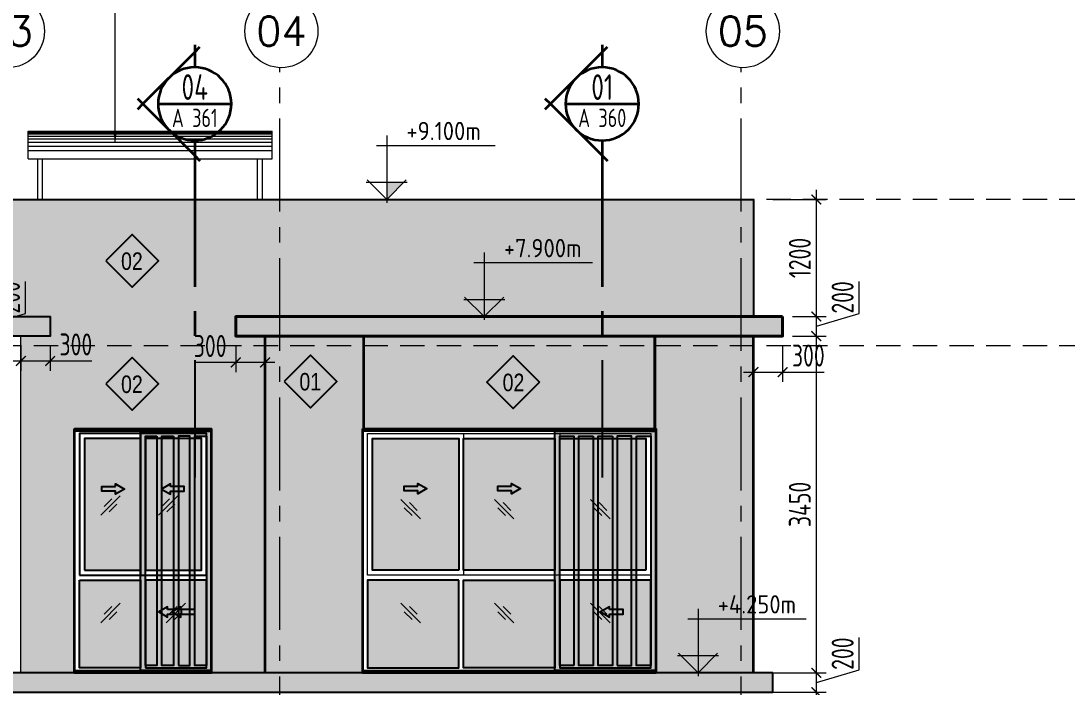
# Model space of a CAD drawing. Header units: millimetres. Extents: x -30697 to 201471, y -29614 to 19378.
# Drawn here: x -13934 to -3222, y 4103 to 10929 of the extents above; entities that cross this region are included whole.
import ezdxf
from ezdxf.enums import TextEntityAlignment as Align

# ---------------------------------------------------------------- set-up
doc = ezdxf.new("R2010")
doc.units = ezdxf.units.MM
doc.header["$MEASUREMENT"] = 0
doc.header["$PDMODE"] = 1
for name, pattern in [('1735 X DT-5BR-ELE_01$0$DASHED', [0.75, 0.5, -0.25]), ('ACAD_ISO02W100', [15, 12, -3]), ('CENTER2', [28.575, 19.05, -3.175, 3.175, -3.175])]:
    doc.linetypes.add(name, pattern=pattern)
doc.layers.add('00--ORIGIN POINT', color=200, linetype='Continuous', lineweight=20, plot=False)
doc.layers.add('1735 X DT-5BR-ELE_01$0$00--ORIGIN', color=6, linetype='Continuous', lineweight=0, plot=False)
for name, color, linetype, lineweight in [('03--GRID', 252, 'CENTER2', 5), ('03--GRIDBUBBLE', 8, 'Continuous', 18), ('03--GRIDTEXT', 4, 'Continuous', 40), ('05--LEADER', 8, 'Continuous', 13), ('07--DIM-2', 2, 'Continuous', 25), ('08--DETREF', 7, 'Continuous', 25), ('08--SECTREF', 7, 'Continuous', 35), ('08--SECTREF-1', 2, 'Continuous', 25), ('08--SECTREF-2', 4, 'Continuous', 35), ('08--TAG REF', 7, 'Continuous', 25), ('1735 X DT-5BR-ELE_01$0$05--LEADER', 8, 'Continuous', 13), ('1735 X DT-5BR-ELE_01$0$06--LINE-0', 8, 'Continuous', 13), ('1735 X DT-5BR-ELE_01$0$06--LINE-2', 2, 'Continuous', 25), ('1735 X DT-5BR-ELE_01$0$06--LINE-3', 3, 'Continuous', 35), ('1735 X DT-5BR-ELE_01$0$06--LINE-4', 4, 'Continuous', 40), ('1735 X DT-5BR-ELE_01$0$G--STELWRK-0', 8, 'Continuous', 13), ('1735 X DT-5BR-ELE_01$0$L--DOORS-1', 9, 'Continuous', 18), ('1735 X DT-5BR-ELE_01$0$L--DOORS-2', 2, 'Continuous', 25), ('1735 X DT-5BR-ELE_01$0$L--GLASS MARK', 8, 'Continuous', 13), ('1735 X DT-5BR-ELE_01$0$L--WINDOW-1', 9, 'Continuous', 18), ('1735 X DT-5BR-ELE_01$0$L--WINDOW-2', 2, 'Continuous', 25), ('1735 X DT-5BR-ELE_01$0$W--ELV-1', 250, '1735 X DT-5BR-ELE_01$0$DASHED', 9), ('1735 X DT-5BR-ELE_01$0$Z--GROOVES', 7, 'Continuous', 9), ('1735 X DT-5BR-ELE_01$0$Z--GROOVES-DUMMY.', 252, 'Continuous', 9), ('W--ELEV-2', 7, 'Continuous', 20)]:
    doc.layers.add(name, color=color, linetype=linetype, lineweight=lineweight)
doc.layers.add('08--WINREF-1', color=8, linetype='Continuous')
doc.layers.add('1735 X DT-5BR-ELE_01$0$L-Louvers 1', color=2, linetype='Continuous')
for name, color, linetype, lineweight, true_color in [('1735 X DT-5BR-ELE_01$0$L--FR SHADE-1', 7, 'Continuous', 20, 0xc8c8c8), ('1735 X DT-5BR-ELE_01$0$L--GL SHADE-1', 7, 'Continuous', 20, 0xd7e1ff), ('1735 X DT-5BR-ELE_01$0$L--SHADE-1', 7, 'Continuous', 20, 0xf5f5f5), ('1735 X DT-5BR-ELE_01$0$L--SHADE-2', 7, 'Continuous', 20, 0xd2d2d2)]:
    doc.layers.add(name, color=color, linetype=linetype, lineweight=lineweight, true_color=true_color)
doc.styles.add('Ariel', font='arial.ttf', dxfattribs={"width": 0.8})
doc.styles.add('ISO', font='isocp2.shx', dxfattribs={"width": 0.8})
doc.styles.add('ROMANS', font='romans.shx')
doc.dimstyles.new('1-100_AR', dxfattribs={"dimtxt": 225, "dimasz": 100, "dimexe": 100, "dimexo": 100, "dimgap": 0, "dimtad": 0, "dimzin": 12, "dimdsep": 46, "dimtxsty": 'ISO', "dimblk": 'ARCHTICK', "dimcen": 100, "dimdle": 100, "dimclrd": 8, "dimclre": 9, "dimclrt": 2, "dimadec": 0, "dimazin": 0, "dimtfac": 1, "dimtmove": 0, "dimatfit": 2, "dimldrblk": 'ARCHTICK', "dimfxl": 1, "dimtvp": 0.75, "dimtolj": 1, "dimtzin": 12, "dimlwd": 9, "dimlwe": 9, "dimarcsym": 0})
doc.dimstyles.new('Copy of 1-100_AR LEADER', dxfattribs={"dimtxt": 200, "dimasz": 100, "dimexe": 100, "dimexo": 100, "dimgap": 0, "dimtad": 0, "dimdec": 0, "dimzin": 12, "dimdsep": 46, "dimtxsty": 'ISO', "dimcen": 150, "dimdle": 100, "dimclrd": 8, "dimclre": 9, "dimclrt": 2, "dimadec": 0, "dimazin": 0, "dimtfac": 1, "dimtdec": 0, "dimtmove": 0, "dimatfit": 2, "dimfxl": 1, "dimtvp": 0.75, "dimtolj": 1, "dimtzin": 12, "dimlwd": 9, "dimlwe": 9, "dimarcsym": 0})

# ---------------------------------------------------------------- blocks, each defined once
blk = doc.blocks.new('*U262')
at = {"layer": '1735 X DT-5BR-ELE_01$0$Z--GROOVES-DUMMY.', "ltscale": 25, "transparency": 33554623}
h = blk.add_hatch(color=256, dxfattribs=at)
h.dxf.hatch_style = 1
h.paths.add_polyline_path([(0, 15), (0, 0), (950, 0), (950, 15)])
at = {"layer": '1735 X DT-5BR-ELE_01$0$Z--GROOVES', "ltscale": 25}
blk.add_lwpolyline([(0, 15), (0, 0), (950, 0), (950, 15)], close=True, dxfattribs=at)
blk = doc.blocks.new('*U246')
at = {"layer": '1735 X DT-5BR-ELE_01$0$L--SHADE-1', "transparency": 33554687}
h = blk.add_hatch(color=256, dxfattribs=at)
h.dxf.hatch_style = 1
h.paths.add_polyline_path([(0, 0), (-12400, 0), (-12400, -200), (0, -200)])
at = {"layer": '1735 X DT-5BR-ELE_01$0$06--LINE-2'}
blk.add_lwpolyline([(0, 0), (-12400, 0), (-12400, -200), (0, -200)], close=True, dxfattribs=at)
blk = doc.blocks.new('*U247')
at = {"layer": '1735 X DT-5BR-ELE_01$0$L--SHADE-1', "transparency": 33554687}
h = blk.add_hatch(color=256, dxfattribs=at)
h.dxf.hatch_style = 1
h.paths.add_polyline_path([(0, 0), (-5100, 0), (-5100, -200), (0, -200)])
at = {"layer": '1735 X DT-5BR-ELE_01$0$06--LINE-2'}
blk.add_lwpolyline([(0, 0), (-5100, 0), (-5100, -200), (0, -200)], close=True, dxfattribs=at)
blk = doc.blocks.new('1735 X DT-5BR-ELE_01$0$Alum Screen-1400')
at = {"layer": '1735 X DT-5BR-ELE_01$0$L--FR SHADE-1'}
h = blk.add_hatch(color=256, dxfattribs=at)
h.dxf.hatch_style = 1
h.paths.add_polyline_path([(1400, 2500), (0, 2500), (0, 2475), (933.33, 2475), (1400, 2475)])
h = blk.add_hatch(color=256, dxfattribs=at)
h.dxf.hatch_style = 1
h.paths.add_polyline_path([(0, 25), (725, 25), (725, 2475), (0, 2475)])
h.paths.add_polyline_path([(337.5, 75), (218.75, 75), (218.75, 2425), (337.5, 2425)], flags=16)
h.paths.add_polyline_path([(556.25, 2425), (556.25, 75), (675, 75), (675, 2425)], flags=16)
h.paths.add_polyline_path([(387.5, 2425), (387.5, 75), (506.25, 75), (506.25, 2425)], flags=16)
h.paths.add_polyline_path([(168.75, 2425), (50, 2425), (50, 75), (168.75, 75)], flags=16)
h = blk.add_hatch(color=256, dxfattribs=at)
h.dxf.hatch_style = 1
h.paths.add_polyline_path([(1400, 25), (0, 25), (0, 0), (1400, 0)])
at = {"layer": '1735 X DT-5BR-ELE_01$0$06--LINE-3'}
blk.add_lwpolyline([(1400, 2500), (0, 2500), (0, 0), (1400, 0)], close=True, dxfattribs=at)
at = {"layer": '1735 X DT-5BR-ELE_01$0$L-Louvers 1'}
for points in [[(0, 2475), (1400, 2475), (1400, 2500), (0, 2500)], [(0, 25), (725, 25), (725, 2475), (0, 2475)], [(337.5, 75), (218.75, 75), (218.75, 2425), (337.5, 2425)], [(387.5, 2425), (387.5, 75), (506.25, 75), (506.25, 2425)], [(556.25, 2425), (556.25, 75), (675, 75), (675, 2425)], [(0, 0), (1400, 0), (1400, 25), (0, 25)]]:
    blk.add_lwpolyline(points, close=True, dxfattribs=at)
blk.add_lwpolyline([(168.75, 2425), (50, 2425), (50, 75), (168.75, 75), (168.75, 2425)], dxfattribs=at)
blk = doc.blocks.new('1735 X DT-5BR-ELE_01$0$2500')
at = {"layer": '1735 X DT-5BR-ELE_01$0$L--DOORS-1', "transparency": 33554623}
h = blk.add_hatch(color=252, dxfattribs=at)
h.dxf.hatch_style = 1
h.paths.add_polyline_path([(1617, 1911), (1476, 1911), (1476, 1940), (1385, 1888), (1476, 1835), (1476, 1864), (1617, 1864)])
h = blk.add_hatch(color=252, dxfattribs=at)
h.dxf.hatch_style = 1
h.paths.add_polyline_path([(2574, 1911), (2434, 1911), (2434, 1940), (2342, 1888), (2434, 1835), (2434, 1864), (2574, 1864)])
at = {"layer": '1735 X DT-5BR-ELE_01$0$L--GL SHADE-1'}
h = blk.add_hatch(color=256, dxfattribs=at)
h.dxf.hatch_style = 1
h.paths.add_polyline_path([(100, 1050), (983, 1050), (983, 2400), (100, 2400)])
h = blk.add_hatch(color=256, dxfattribs=at)
h.dxf.hatch_style = 1
h.paths.add_polyline_path([(1033, 1050), (1967, 1050), (1967, 2400), (1033, 2400)])
h = blk.add_hatch(color=256, dxfattribs=at)
h.dxf.hatch_style = 1
h.paths.add_polyline_path([(2017, 1050), (2900, 1050), (2900, 2400), (2017, 2400)])
h = blk.add_hatch(color=256, dxfattribs=at)
h.dxf.hatch_style = 1
h.paths.add_polyline_path([(50, 950), (983, 950), (983, 50), (50, 50)])
h = blk.add_hatch(color=256, dxfattribs=at)
h.dxf.hatch_style = 1
h.paths.add_polyline_path([(1033, 50), (1967, 50), (1967, 950), (1033, 950)])
h = blk.add_hatch(color=256, dxfattribs=at)
h.dxf.hatch_style = 1
h.paths.add_polyline_path([(2017, 950), (2950, 950), (2950, 50), (2017, 50)])
blk.add_lwpolyline([(3000, 2500), (0, 2500), (0, 0), (3000, 0)], close=True)
at = {"layer": '1735 X DT-5BR-ELE_01$0$L--DOORS-2'}
for points in [[(1476, 1911), (1476, 1940), (1385, 1888), (1476, 1835), (1476, 1864), (1617, 1864), (1617, 1911), (1476, 1911)], [(2434, 1911), (2434, 1940), (2342, 1888), (2434, 1835), (2434, 1864), (2574, 1864), (2574, 1911), (2434, 1911)]]:
    blk.add_lwpolyline(points, dxfattribs=at)
at = {"layer": '1735 X DT-5BR-ELE_01$0$L--GLASS MARK'}
for p, q in [((467, 1578), (666, 1777)), ((500, 1664), (580, 1744)), ((1451, 1578), (1649, 1777)), ((1484, 1664), (1563, 1744)), ((2409, 1578), (2608, 1777)), ((2442, 1664), (2522, 1744)), ((553, 1611), (633, 1691)), ((1537, 1611), (1616, 1691)), ((2495, 1611), (2575, 1691)), ((467, 513), (666, 712)), ((500, 599), (580, 679)), ((1451, 513), (1649, 712)), ((1484, 599), (1563, 679)), ((2409, 513), (2608, 712)), ((2442, 599), (2522, 679)), ((553, 546), (633, 626)), ((1537, 546), (1616, 626)), ((2495, 546), (2575, 626))]:
    blk.add_line(p, q, dxfattribs=at)
at = {"layer": '1735 X DT-5BR-ELE_01$0$L--WINDOW-1'}
for p, q in [((983, 2450), (983, 1000)), ((1967, 2450), (1967, 1000))]:
    blk.add_line(p, q, dxfattribs=at)
blk.add_lwpolyline([(50, 1000), (2950, 1000), (2950, 2450), (50, 2450)], close=True, dxfattribs=at)
at = {"layer": '1735 X DT-5BR-ELE_01$0$L--WINDOW-2'}
for points in [[(100, 1050), (983, 1050), (983, 2400), (100, 2400)], [(1033, 1050), (1967, 1050), (1967, 2400), (1033, 2400)], [(2017, 1050), (2900, 1050), (2900, 2400), (2017, 2400)], [(50, 950), (983, 950), (983, 50), (50, 50)], [(1033, 50), (1967, 50), (1967, 950), (1033, 950)], [(2017, 950), (2950, 950), (2950, 50), (2017, 50)]]:
    blk.add_lwpolyline(points, close=True, dxfattribs=at)
blk = doc.blocks.new('*U252')
at = {"layer": '1735 X DT-5BR-ELE_01$0$L--FR SHADE-1'}
h = blk.add_hatch(color=256, dxfattribs=at)
h.dxf.hatch_style = 1
h.paths.add_polyline_path([(3000, 2500), (0, 2500), (0, 2475), (1033, 2475), (3000, 2475)])
h = blk.add_hatch(color=256, dxfattribs=at)
h.dxf.hatch_style = 1
h.paths.add_polyline_path([(0, 2475), (0, 25), (1033, 25), (1033, 2475)])
h.paths.add_polyline_path([(590, 2425), (590, 75), (443, 75), (443, 2425)], flags=16)
h.paths.add_polyline_path([(640, 2425), (787, 2425), (787, 75), (640, 75)], flags=16)
h.paths.add_polyline_path([(393, 2425), (393, 75), (247, 75), (247, 2425)], flags=16)
h.paths.add_polyline_path([(837, 2425), (983, 2425), (983, 75), (837, 75)], flags=16)
h.paths.add_polyline_path([(197, 2425), (197, 75), (50, 75), (50, 2425)], flags=16)
h = blk.add_hatch(color=256, dxfattribs=at)
h.dxf.hatch_style = 1
h.paths.add_polyline_path([(3000, 25), (0, 25), (0, 0), (3000, 0)])
at = {"layer": '1735 X DT-5BR-ELE_01$0$06--LINE-3'}
blk.add_lwpolyline([(3000, 2500), (0, 2500), (0, 0), (3000, 0)], close=True, dxfattribs=at)
at = {"layer": '1735 X DT-5BR-ELE_01$0$L-Louvers 1'}
for points in [[(0, 2475), (3000, 2475), (3000, 2500), (0, 2500)], [(0, 25), (1033, 25), (1033, 2475), (0, 2475)], [(393, 75), (247, 75), (247, 2425), (393, 2425)], [(443, 2425), (443, 75), (590, 75), (590, 2425)], [(640, 2425), (640, 75), (787, 75), (787, 2425)], [(0, 0), (3000, 0), (3000, 25), (0, 25)]]:
    blk.add_lwpolyline(points, close=True, dxfattribs=at)
for points in [[(197, 2425), (50, 2425), (50, 75), (197, 75), (197, 2425)], [(837, 75), (983, 75), (983, 2425), (837, 2425), (837, 75)]]:
    blk.add_lwpolyline(points, dxfattribs=at)
blk = doc.blocks.new('1735 X DT-5BR-ELE_01$0$05 LOU')
at = {"layer": '1735 X DT-5BR-ELE_01$0$L--DOORS-1', "transparency": 33554623}
h = blk.add_hatch(color=252, dxfattribs=at)
h.dxf.hatch_style = 1
h.paths.add_polyline_path([(278, -593), (418, -593), (418, -564), (510, -617), (418, -670), (418, -640), (278, -640)])
h = blk.add_hatch(color=252, dxfattribs=at)
h.dxf.hatch_style = 1
h.paths.add_polyline_path([(1122, -593), (982, -593), (982, -564), (890, -617), (982, -670), (982, -640), (1122, -640)])
at = {"layer": '1735 X DT-5BR-ELE_01$0$L--GL SHADE-1'}
h = blk.add_hatch(color=256, dxfattribs=at)
h.dxf.hatch_style = 1
h.paths.add_polyline_path([(100, -1450), (675, -1450), (675, -100), (100, -100)])
h = blk.add_hatch(color=256, dxfattribs=at)
h.dxf.hatch_style = 1
h.paths.add_polyline_path([(725, -1450), (1300, -1450), (1300, -100), (725, -100)])
h = blk.add_hatch(color=256, dxfattribs=at)
h.dxf.hatch_style = 1
h.paths.add_polyline_path([(50, -1550), (675, -1550), (675, -2450), (50, -2450)])
h = blk.add_hatch(color=256, dxfattribs=at)
h.dxf.hatch_style = 1
h.paths.add_polyline_path([(725, -2450), (1350, -2450), (1350, -1550), (725, -1550)])
at = {"layer": '1735 X DT-5BR-ELE_01$0$L--DOORS-2'}
for points in [[(418, -593), (418, -564), (510, -617), (418, -670), (418, -640), (278, -640), (278, -593), (418, -593)], [(982, -593), (982, -564), (890, -617), (982, -670), (982, -640), (1122, -640), (1122, -593), (982, -593)]]:
    blk.add_lwpolyline(points, dxfattribs=at)
at = {"layer": '1735 X DT-5BR-ELE_01$0$L--GLASS MARK'}
for p, q in [((269, -885), (468, -686)), ((302, -798), (381, -719)), ((859, -885), (1058, -686)), ((893, -798), (972, -719)), ((355, -851), (434, -772)), ((946, -851), (1025, -772)), ((269, -1987), (468, -1788)), ((302, -1901), (381, -1821)), ((936, -1987), (1135, -1788)), ((969, -1901), (1049, -1821)), ((355, -1954), (434, -1874)), ((1022, -1954), (1102, -1874))]:
    blk.add_line(p, q, dxfattribs=at)
at = {"layer": '1735 X DT-5BR-ELE_01$0$L--WINDOW-2'}
for points in [[(1400, 0), (0, 0), (0, -2500), (1400, -2500)], [(50, -1500), (1350, -1500), (1350, -50), (50, -50)], [(50, -1500), (675, -1500), (675, -50), (50, -50)], [(100, -1450), (675, -1450), (675, -100), (100, -100)], [(675, -1500), (1350, -1500), (1350, -50), (675, -50)], [(725, -1450), (1300, -1450), (1300, -100), (725, -100)], [(50, -1550), (675, -1550), (675, -2450), (50, -2450)], [(725, -2450), (1350, -2450), (1350, -1550), (725, -1550)]]:
    blk.add_lwpolyline(points, close=True, dxfattribs=at)
blk = doc.blocks.new('1735 X DT-5BR-ELE_01$0$ARROW')
at = {"layer": '1735 X DT-5BR-ELE_01$0$L--DOORS-1', "transparency": 33554623}
h = blk.add_hatch(color=252, dxfattribs=at)
h.dxf.hatch_style = 1
h.paths.add_polyline_path([(-232, 23), (-91, 23), (-91, 53), (0, 0), (-91, -53), (-91, -23), (-232, -23)])
at = {"layer": '1735 X DT-5BR-ELE_01$0$L--DOORS-2'}
blk.add_lwpolyline([(-91, 23), (-91, 53), (0, 0), (-91, -53), (-91, -23), (-232, -23), (-232, 23), (-91, 23)], dxfattribs=at)
blk = doc.blocks.new('*U256')
at = {"layer": '1735 X DT-5BR-ELE_01$0$L--SHADE-1', "transparency": 33554687}
h = blk.add_hatch(color=256, dxfattribs=at)
h.dxf.hatch_style = 1
h.paths.add_polyline_path([(0, 200), (-5600, 200), (-5600, 0), (0, 0)])
at = {"layer": '1735 X DT-5BR-ELE_01$0$06--LINE-4'}
blk.add_lwpolyline([(0, 200), (-5600, 200), (-5600, 0), (0, 0)], close=True, dxfattribs=at)
blk = doc.blocks.new('1735 X DT-5BR-ELE_01$0$A$C7F7127F5')
at = {"color": 8}
for p, q in [((-2400, 700, 372), (100, 700, 372)), ((-2400, 500, 372), (-2400, 700, 372)), ((100, 500, 372), (100, 700, 372))]:
    blk.add_line(p, q, dxfattribs=at)
at = {"color": 252}
for p, q in [((-2400, 697, 372), (100, 697, 372)), ((-2400, 687, 372), (100, 687, 372)), ((-2400, 672, 372), (100, 672, 372)), ((-2400, 649, 372), (100, 649, 372)), ((-2400, 621, 372), (100, 621, 372)), ((-2400, 587, 372), (100, 587, 372)), ((-2400, 546, 372), (100, 546, 372))]:
    blk.add_line(p, q, dxfattribs=at)
at = {"color": 9}
for p, q in [((-2400, 500, 372), (100, 500, 372)), ((-2400, 417, 372), (-2400, 500, 372)), ((100, 417, 372), (100, 500, 372)), ((-2400, 417, 372), (100, 417, 372))]:
    blk.add_line(p, q, dxfattribs=at)
at = {"layer": '1735 X DT-5BR-ELE_01$0$G--STELWRK-0'}
for p, q in [((-2300, 0), (-2300, 417, 372)), ((-2250, 0, 0), (-2250, 417, 372)), ((-50, 0, 0), (-50, 417, 372)), ((0, 0), (0, 417, 372))]:
    blk.add_line(p, q, dxfattribs=at)
blk = doc.blocks.new('1735 X DT-5BR-ELE_01')
at = {"layer": '1735 X DT-5BR-ELE_01$0$L--DOORS-1', "transparency": 33554623}
h = blk.add_hatch(color=252, dxfattribs=at)
h.dxf.hatch_style = 1
h.paths.add_polyline_path([(-12291, 4897), (-12431, 4897), (-12431, 4927), (-12523, 4874), (-12431, 4821), (-12431, 4851), (-12291, 4851)])
at = {"layer": '1735 X DT-5BR-ELE_01$0$L--SHADE-1', "transparency": 33554687}
h = blk.add_hatch(color=256, dxfattribs=at)
h.dxf.hatch_style = 1
h.paths.add_polyline_path([(-11434, 7700), (-10434, 7700), (-10434, 4250), (-11434, 4250)])
h = blk.add_hatch(color=256, dxfattribs=at)
h.dxf.hatch_style = 1
h.paths.add_polyline_path([(-7434, 7700), (-6434, 7700), (-6434, 4250), (-7434, 4250)])
at = {"layer": '1735 X DT-5BR-ELE_01$0$L--SHADE-2', "transparency": 33554687}
h = blk.add_hatch(color=256, dxfattribs=at)
h.dxf.hatch_style = 1
h.paths.add_polyline_path([(-13934, 4250), (-13934, 7700), (-13634, 7700), (-13634, 7900), (-18434, 7900), (-18434, 9100), (-6434, 9100), (-6434, 7900), (-11734, 7900), (-11734, 7700), (-11434, 7700), (-11434, 4250), (-11984, 4250), (-11984, 6750), (-13384, 6750), (-13384, 4250)])
h = blk.add_hatch(color=256, dxfattribs=at)
h.dxf.hatch_style = 1
h.paths.add_polyline_path([(-10419, 6750), (-7449, 6750), (-7449, 7700), (-10419, 7700)])
at = {"layer": '1735 X DT-5BR-ELE_01$0$00--ORIGIN'}
for points in [[(-13934, 4250), (-13934, 7700), (-13634, 7700), (-13634, 7900), (-18434, 7900), (-18434, 9100), (-6434, 9100), (-6434, 7900), (-11734, 7900), (-11734, 7700), (-11434, 7700), (-11434, 4250), (-11984, 4250), (-11984, 6750), (-13384, 6750), (-13384, 4250)], [(-11434, 7700), (-10434, 7700), (-10434, 4250), (-11434, 4250)], [(-10419, 6750), (-7449, 6750), (-7449, 7700), (-10419, 7700)], [(-7434, 7700), (-6434, 7700), (-6434, 4250), (-7434, 4250)]]:
    blk.add_lwpolyline(points, close=True, dxfattribs=at)
at = {"layer": '1735 X DT-5BR-ELE_01$0$06--LINE-2'}
blk.add_lwpolyline([(-18434, 7900), (-18434, 9100), (-6434, 9100), (-6434, 7900)], dxfattribs=at)
at = {"layer": '1735 X DT-5BR-ELE_01$0$06--LINE-3'}
for p, q in [((-11434, 4250), (-11434, 7700)), ((-6434, 4250), (-6434, 7700))]:
    blk.add_line(p, q, dxfattribs=at)
at = {"layer": '1735 X DT-5BR-ELE_01$0$L--DOORS-2'}
blk.add_lwpolyline([(-12431, 4897), (-12431, 4927), (-12523, 4874), (-12431, 4821), (-12431, 4851), (-12291, 4851), (-12291, 4897), (-12431, 4897)], dxfattribs=at)
at = {"layer": '1735 X DT-5BR-ELE_01$0$W--ELV-1', "ltscale": 500}
for p, q in [((-426, 9100), (-24441, 9100)), ((-426, 9100), (-24441, 9100)), ((-426, 7600), (-24441, 7600))]:
    blk.add_line(p, q, dxfattribs=at)
blk.add_blockref('1735 X DT-5BR-ELE_01$0$05 LOU', (-13384, 6750))
at = {"layer": '1735 X DT-5BR-ELE_01$0$05--LEADER', "xscale": -1}
for p in [(-12386, 4874), (-7998, 4874)]:
    blk.add_blockref('1735 X DT-5BR-ELE_01$0$ARROW', p, dxfattribs=at)
at = {"layer": '1735 X DT-5BR-ELE_01$0$06--LINE-0'}
blk.add_blockref('1735 X DT-5BR-ELE_01$0$A$C7F7127F5', (-11461, 9100), dxfattribs=at)
at = {"layer": '1735 X DT-5BR-ELE_01$0$06--LINE-2', "xscale": -1}
blk.add_blockref('*U247', (-18734, 7900), dxfattribs=at)
at = {"layer": '1735 X DT-5BR-ELE_01$0$06--LINE-2'}
blk.add_blockref('*U246', (-6234, 4250), dxfattribs=at)
at = {"layer": '1735 X DT-5BR-ELE_01$0$06--LINE-4'}
blk.add_blockref('*U256', (-6134, 7700), dxfattribs=at)
at = {"layer": '1735 X DT-5BR-ELE_01$0$L--WINDOW-2', "xscale": -1}
blk.add_blockref('1735 X DT-5BR-ELE_01$0$2500', (-7434, 4250), dxfattribs=at)
at = {"layer": '1735 X DT-5BR-ELE_01$0$L-Louvers 1', "xscale": -1}
for name, p in [('1735 X DT-5BR-ELE_01$0$Alum Screen-1400', (-11984, 4250)), ('*U252', (-7434, 4250))]:
    blk.add_blockref(name, p, dxfattribs=at)
at = {"layer": '1735 X DT-5BR-ELE_01$0$Z--GROOVES-DUMMY.', "ltscale": 25, "rotation": 270}
for p in [(-10434, 7700), (-7449, 7700)]:
    blk.add_blockref('*U262', p, dxfattribs=at)
blk = doc.blocks.new('*U14')
blk.add_line((-183974, 60145), (-184974, 60145))
at = {"layer": '08--DETREF'}
blk.add_line((-184474, 56645), (-184474, 55041), dxfattribs=at)
at = {"layer": '08--SECTREF'}
for p, q in [((-184474, 60852), (-184474, 60645)), ((-184474, 59645), (-184474, 57645)), ((-184474, 59438), (-184545, 59367)), ((-184474, 57312), (-184474, 56978))]:
    blk.add_line(p, q, dxfattribs=at)
for points in [[(-184474, 60952), (-184474, 60852), (-184545, 60923)], [(-184474, 60852), (-183767, 60145), (-184474, 59438)], [(-183696, 60074), (-183767, 60145), (-183696, 60216)]]:
    blk.add_lwpolyline(points, dxfattribs=at)
blk.add_circle((-184474, 60145), 500, dxfattribs=at)
at = {"layer": '08--SECTREF-1', "style": 'ISO', "width": 0.8, "flags": 4}
blk.add_attdef('DRG-NO', text='', height=250, dxfattribs=at).set_placement((-184474, 59954), align=Align.MIDDLE_CENTER)
at = {"layer": '08--SECTREF-2', "style": 'ISO', "width": 0.8, "flags": 4}
blk.add_attdef('SECTION', text='', height=350, dxfattribs=at).set_placement((-184474, 60374), align=Align.MIDDLE_CENTER)
blk = doc.blocks.new('_ArchTick')
at = {"color": 0, "const_width": 0.15}
blk.add_lwpolyline([(-0.5, -0.5), (0.5, 0.5)], dxfattribs=at)
blk = doc.blocks.new('*D61')
at = {"layer": '07--DIM-2', "color": 8, "lineweight": 9, "transparency": 16777216}
for p, q in [((-5351, 4281), (-5351, 4610)), ((-5789, 3950), (-5789, 4350)), ((-5789, 4150), (-5351, 4281))]:
    blk.add_line(p, q, dxfattribs=at)
at = {"layer": '07--DIM-2', "color": 9, "lineweight": 9, "transparency": 16777216}
for p, q in [((-6234, 4250), (-5689, 4250)), ((-6234, 4050), (-5689, 4050))]:
    blk.add_line(p, q, dxfattribs=at)
at = {"layer": 'Defpoints', "color": 0, "transparency": 16777216}
for p in [(-6334, 4250), (-5789, 4250), (-6334, 4050)]:
    blk.add_point(p, dxfattribs=at)
at = {"layer": '07--DIM-2', "color": 8, "lineweight": 9, "transparency": 16777216, "xscale": 100, "yscale": 100, "zscale": 100}
for p, rotation in [((-5789, 4250), 90), ((-5789, 4050), 270)]:
    blk.add_blockref('_ArchTick', p, dxfattribs=dict(at, rotation=rotation))
at = {"layer": '07--DIM-2', "color": 2, "transparency": 16777216, "insert": (-5520, 4446), "char_height": 225, "attachment_point": 5, "rotation": 90, "style": 'ISO'}
blk.add_mtext('\\A1;200', dxfattribs=at)
blk = doc.blocks.new('*D62')
at = {"layer": '07--DIM-2', "color": 8, "lineweight": 9, "transparency": 16777216}
blk.add_line((-5789, 2950), (-5789, 4150), dxfattribs=at)
at = {"layer": '07--DIM-2', "color": 9, "lineweight": 9, "transparency": 16777216}
for p, q in [((-6234, 4050), (-5689, 4050)), ((-7334, 3050), (-5689, 3050))]:
    blk.add_line(p, q, dxfattribs=at)
at = {"layer": 'Defpoints', "color": 0, "transparency": 16777216}
for p in [(-6334, 4050), (-5789, 4050), (-7434, 3050)]:
    blk.add_point(p, dxfattribs=at)
at = {"layer": '07--DIM-2', "color": 8, "lineweight": 9, "transparency": 16777216, "xscale": 100, "yscale": 100, "zscale": 100}
for p, rotation in [((-5789, 4050), 90), ((-5789, 3050), 270)]:
    blk.add_blockref('_ArchTick', p, dxfattribs=dict(at, rotation=rotation))
at = {"layer": '07--DIM-2', "color": 2, "transparency": 16777216, "insert": (-5958, 3483), "char_height": 225, "attachment_point": 5, "rotation": 90, "style": 'ISO'}
blk.add_mtext('\\A1;1000', dxfattribs=at)
blk = doc.blocks.new('GRUDH')
at = {"layer": '03--GRIDBUBBLE'}
blk.add_circle((0, 0), 499, dxfattribs=at)
at = {"layer": '03--GRIDTEXT', "style": 'Ariel', "width": 0.8, "flags": 4}
blk.add_attdef('GRID', text='', height=400, dxfattribs=at).set_placement((0, 0), align=Align.MIDDLE_CENTER)
blk = doc.blocks.new('*D80')
at = {"layer": '07--DIM-2', "color": 8, "lineweight": 9, "transparency": 16777216}
blk.add_line((-5789, 4150), (-5789, 7800), dxfattribs=at)
at = {"layer": '07--DIM-2', "color": 9, "lineweight": 9, "transparency": 16777216}
for p, q in [((-6034, 7700), (-5689, 7700)), ((-6234, 4250), (-5689, 4250))]:
    blk.add_line(p, q, dxfattribs=at)
at = {"layer": 'Defpoints', "color": 0, "transparency": 16777216}
for p in [(-6134, 7700), (-5789, 7700), (-6334, 4250)]:
    blk.add_point(p, dxfattribs=at)
at = {"layer": '07--DIM-2', "color": 8, "lineweight": 9, "transparency": 16777216, "xscale": 100, "yscale": 100, "zscale": 100}
for p, rotation in [((-5789, 7700), 90), ((-5789, 4250), 270)]:
    blk.add_blockref('_ArchTick', p, dxfattribs=dict(at, rotation=rotation))
at = {"layer": '07--DIM-2', "color": 2, "transparency": 16777216, "insert": (-5958, 5975), "char_height": 225, "attachment_point": 5, "rotation": 90, "style": 'ISO'}
blk.add_mtext('\\A1;3450', dxfattribs=at)
blk = doc.blocks.new('*D81')
at = {"layer": '07--DIM-2', "color": 8, "lineweight": 9, "transparency": 16777216}
for p, q in [((-5351, 7931), (-5351, 8260)), ((-5789, 7600), (-5789, 8000)), ((-5789, 7800), (-5351, 7931))]:
    blk.add_line(p, q, dxfattribs=at)
at = {"layer": '07--DIM-2', "color": 9, "lineweight": 9, "transparency": 16777216}
for p, q in [((-6034, 7900), (-5689, 7900)), ((-6034, 7700), (-5689, 7700))]:
    blk.add_line(p, q, dxfattribs=at)
at = {"layer": 'Defpoints', "color": 0, "transparency": 16777216}
for p in [(-6134, 7900), (-5789, 7900), (-6134, 7700)]:
    blk.add_point(p, dxfattribs=at)
at = {"layer": '07--DIM-2', "color": 8, "lineweight": 9, "transparency": 16777216, "xscale": 100, "yscale": 100, "zscale": 100}
for p, rotation in [((-5789, 7900), 90), ((-5789, 7700), 270)]:
    blk.add_blockref('_ArchTick', p, dxfattribs=dict(at, rotation=rotation))
at = {"layer": '07--DIM-2', "color": 2, "transparency": 16777216, "insert": (-5520, 8096), "char_height": 225, "attachment_point": 5, "rotation": 90, "style": 'ISO'}
blk.add_mtext('\\A1;200', dxfattribs=at)
blk = doc.blocks.new('*D82')
at = {"layer": '07--DIM-2', "color": 8, "lineweight": 9, "transparency": 16777216}
blk.add_line((-5789, 7800), (-5789, 9200), dxfattribs=at)
at = {"layer": '07--DIM-2', "color": 9, "lineweight": 9, "transparency": 16777216}
for p, q in [((-6234, 9100), (-5689, 9100)), ((-6034, 7900), (-5689, 7900))]:
    blk.add_line(p, q, dxfattribs=at)
at = {"layer": 'Defpoints', "color": 0, "transparency": 16777216}
for p in [(-6334, 9100), (-5789, 9100), (-6134, 7900)]:
    blk.add_point(p, dxfattribs=at)
at = {"layer": '07--DIM-2', "color": 8, "lineweight": 9, "transparency": 16777216, "xscale": 100, "yscale": 100, "zscale": 100}
for p, rotation in [((-5789, 9100), 90), ((-5789, 7900), 270)]:
    blk.add_blockref('_ArchTick', p, dxfattribs=dict(at, rotation=rotation))
at = {"layer": '07--DIM-2', "color": 2, "transparency": 16777216, "insert": (-5958, 8500), "char_height": 225, "attachment_point": 5, "rotation": 90, "style": 'ISO'}
blk.add_mtext('\\A1;1200', dxfattribs=at)
blk = doc.blocks.new('*U19')
at = {"layer": '08--WINREF-1', "color": 2}
blk.add_lwpolyline([(339, 0), (0, -339), (-339, 0), (0, 339)], close=True, dxfattribs=at)
at = {"style": 'Ariel', "width": 0.8}
blk.add_attdef('CB-02', text='', height=225, dxfattribs=at).set_placement((3, -4), align=Align.MIDDLE)
blk = doc.blocks.new('*U18')
at = {"layer": '08--WINREF-1', "color": 2}
blk.add_lwpolyline([(339, 0), (0, -339), (-339, 0), (0, 339)], close=True, dxfattribs=at)
at = {"style": 'Ariel', "width": 0.8}
blk.add_attdef('CB-02', text='', height=225, dxfattribs=at).set_placement((3, -4), align=Align.MIDDLE)
blk = doc.blocks.new('*D98')
at = {"layer": '07--DIM-2', "color": 9, "lineweight": 9, "transparency": 16777216}
for p, q in [((-6434, 7600), (-6434, 7231)), ((-6134, 7600), (-6134, 7231))]:
    blk.add_line(p, q, dxfattribs=at)
at = {"layer": '07--DIM-2', "color": 8, "lineweight": 9, "transparency": 16777216}
for p, q in [((-6534, 7331), (-6134, 7331)), ((-6134, 7331), (-5709, 7331))]:
    blk.add_line(p, q, dxfattribs=at)
at = {"layer": 'Defpoints', "color": 0, "transparency": 16777216}
for p in [(-6434, 7700), (-6134, 7700), (-6134, 7331)]:
    blk.add_point(p, dxfattribs=at)
at = {"layer": '07--DIM-2', "color": 8, "lineweight": 9, "transparency": 16777216, "xscale": 100, "yscale": 100, "zscale": 100, "rotation": 180}
blk.add_blockref('_ArchTick', (-6434, 7331), dxfattribs=at)
at = {"layer": '07--DIM-2', "color": 8, "lineweight": 9, "transparency": 16777216, "xscale": 100, "yscale": 100, "zscale": 100}
blk.add_blockref('_ArchTick', (-6134, 7331), dxfattribs=at)
at = {"layer": '07--DIM-2', "color": 2, "transparency": 16777216, "insert": (-5871, 7500), "char_height": 225, "attachment_point": 5, "style": 'ISO'}
blk.add_mtext('\\A1;300', dxfattribs=at)
blk = doc.blocks.new('*D101')
at = {"layer": '07--DIM-2', "color": 9, "lineweight": 9, "transparency": 16777216}
for p, q in [((-13934, 7600), (-13934, 7345)), ((-13634, 7600), (-13634, 7345))]:
    blk.add_line(p, q, dxfattribs=at)
at = {"layer": '07--DIM-2', "color": 8, "lineweight": 9, "transparency": 16777216}
for p, q in [((-14034, 7445), (-13634, 7445)), ((-13634, 7445), (-13209, 7445))]:
    blk.add_line(p, q, dxfattribs=at)
at = {"layer": 'Defpoints', "color": 0, "transparency": 16777216}
for p in [(-13934, 7700), (-13634, 7700), (-13634, 7445)]:
    blk.add_point(p, dxfattribs=at)
at = {"layer": '07--DIM-2', "color": 8, "lineweight": 9, "transparency": 16777216, "xscale": 100, "yscale": 100, "zscale": 100, "rotation": 180}
blk.add_blockref('_ArchTick', (-13934, 7445), dxfattribs=at)
at = {"layer": '07--DIM-2', "color": 8, "lineweight": 9, "transparency": 16777216, "xscale": 100, "yscale": 100, "zscale": 100}
blk.add_blockref('_ArchTick', (-13634, 7445), dxfattribs=at)
at = {"layer": '07--DIM-2', "color": 2, "transparency": 16777216, "insert": (-13371, 7614), "char_height": 225, "attachment_point": 5, "style": 'ISO'}
blk.add_mtext('\\A1;300', dxfattribs=at)
blk = doc.blocks.new('*D102')
at = {"layer": '07--DIM-2', "color": 9, "lineweight": 9, "transparency": 16777216}
for p, q in [((-11734, 7600), (-11734, 7330)), ((-11434, 7600), (-11434, 7330))]:
    blk.add_line(p, q, dxfattribs=at)
at = {"layer": '07--DIM-2', "color": 8, "lineweight": 9, "transparency": 16777216}
for p, q in [((-11734, 7430), (-12158, 7430)), ((-11334, 7430), (-11734, 7430))]:
    blk.add_line(p, q, dxfattribs=at)
at = {"layer": 'Defpoints', "color": 0, "transparency": 16777216}
for p in [(-11734, 7700), (-11434, 7700), (-11734, 7430)]:
    blk.add_point(p, dxfattribs=at)
at = {"layer": '07--DIM-2', "color": 8, "lineweight": 9, "transparency": 16777216, "xscale": 100, "yscale": 100, "zscale": 100, "rotation": 180}
blk.add_blockref('_ArchTick', (-11734, 7430), dxfattribs=at)
at = {"layer": '07--DIM-2', "color": 8, "lineweight": 9, "transparency": 16777216, "xscale": 100, "yscale": 100, "zscale": 100}
blk.add_blockref('_ArchTick', (-11434, 7430), dxfattribs=at)
at = {"layer": '07--DIM-2', "color": 2, "transparency": 16777216, "insert": (-11996, 7598), "char_height": 225, "attachment_point": 5, "style": 'ISO'}
blk.add_mtext('\\A1;300', dxfattribs=at)
blk = doc.blocks.new('*U109')
at = {"color": 2}
for p, q in [((0, 875), (0, -46)), ((1478, 734), (-141, 734)), ((-280, 234), (280, 234)), ((0, 0), (-267, 267)), ((267, 267), (0, 0))]:
    blk.add_line(p, q, dxfattribs=at)
blk.add_solid([(0, 234), (234, 234), (0, 0), (234, 234)], dxfattribs=at)
at = {"layer": '00--ORIGIN POINT', "linetype": 'ACAD_ISO02W100', "ltscale": 5}
blk.add_line((270, 0), (-270, 0), dxfattribs=at)
at = {"style": 'ISO', "width": 0.8}
for tag, p in [('LEVEL', (225, 782)), ('FLOOR', (225, 406))]:
    blk.add_attdef(tag, p, '', height=250, dxfattribs=at)
blk = doc.blocks.new('*D126')
at = {"layer": '07--DIM-2', "color": 8, "lineweight": 9, "transparency": 16777216}
for p, q in [((-13887, 7931), (-13887, 8260)), ((-14325, 7600), (-14325, 8000)), ((-14325, 7800), (-13887, 7931))]:
    blk.add_line(p, q, dxfattribs=at)
at = {"layer": '07--DIM-2', "color": 9, "lineweight": 9, "transparency": 16777216}
for p, q in [((-14578, 7900), (-14225, 7900)), ((-14584, 7700), (-14225, 7700))]:
    blk.add_line(p, q, dxfattribs=at)
at = {"layer": 'Defpoints', "color": 0, "transparency": 16777216}
for p in [(-14678, 7900), (-14325, 7900), (-14684, 7700)]:
    blk.add_point(p, dxfattribs=at)
at = {"layer": '07--DIM-2', "color": 8, "lineweight": 9, "transparency": 16777216, "xscale": 100, "yscale": 100, "zscale": 100}
for p, rotation in [((-14325, 7900), 90), ((-14325, 7700), 270)]:
    blk.add_blockref('_ArchTick', p, dxfattribs=dict(at, rotation=rotation))
at = {"layer": '07--DIM-2', "color": 2, "transparency": 16777216, "insert": (-14056, 8096), "char_height": 225, "attachment_point": 5, "rotation": 90, "style": 'ISO'}
blk.add_mtext('\\A1;200', dxfattribs=at)

msp = doc.modelspace()

# ---------------------------------------------------------------- linework, layer by layer
at = {"layer": '03--GRID', "ltscale": 50}
for p, q in [((-11283.549, -1025.464), (-11283.549, 10449.646)), ((-6558.549, -1025.464), (-6558.549, 10449.646))]:
    msp.add_line(p, q, dxfattribs=at)

# ---------------------------------------------------------------- block references
at = {"layer": '03--GRIDBUBBLE'}
ref = msp.add_blockref('GRUDH', (-14066.201, 10823.869), dxfattribs=dict(at, xscale=0.75, yscale=0.75, zscale=0.75, rotation=267.345885247266))
ref.add_attrib('GRID', '03', dxfattribs={"layer": '03--GRIDTEXT', "height": 300, "style": 'ROMANS'}).set_placement((-14066.201, 10823.869), align=Align.MIDDLE_CENTER)
ref = msp.add_blockref('GRUDH', (-11266.201, 10823.869), dxfattribs=dict(at, xscale=0.75, yscale=0.75, zscale=0.75, rotation=267.345885247266))
ref.add_attrib('GRID', '04', dxfattribs={"layer": '03--GRIDTEXT', "height": 300, "style": 'ROMANS'}).set_placement((-11266.201, 10823.869), align=Align.MIDDLE_CENTER)
ref = msp.add_blockref('GRUDH', (-6541.201, 10823.869), dxfattribs=dict(at, xscale=0.75, yscale=0.75, zscale=0.75, rotation=267.345885247266))
ref.add_attrib('GRID', '05', dxfattribs={"layer": '03--GRIDTEXT', "height": 300, "style": 'ROMANS'}).set_placement((-6541.201, 10823.869), align=Align.MIDDLE_CENTER)
at = {"layer": '08--SECTREF'}
ref = msp.add_blockref('*U14', (-150509.277, -35029.945), dxfattribs=dict(at, xscale=-0.75, yscale=0.75, zscale=0.75))
ref.add_attrib('SECTION', '04', dxfattribs={"layer": '08--SECTREF-2', "height": 262.5, "style": 'ISO', "width": 0.8, "flags": 4}).set_placement((-12153.549, 10250.836), align=Align.MIDDLE_CENTER)
ref.add_attrib('DRG-NO', 'A 361', dxfattribs={"layer": '08--SECTREF-1', "height": 187.5, "style": 'ISO', "width": 0.8, "flags": 4}).set_placement((-12153.549, 9935.363), align=Align.MIDDLE_CENTER)
ref = msp.add_blockref('*U14', (-146337.211, -35029.945), dxfattribs=dict(at, xscale=-0.75, yscale=0.75, zscale=0.75))
ref.add_attrib('SECTION', '01', dxfattribs={"layer": '08--SECTREF-2', "height": 262.5, "style": 'ISO', "width": 0.8, "flags": 4}).set_placement((-7981.482, 10250.836), align=Align.MIDDLE_CENTER)
ref.add_attrib('DRG-NO', 'A 360', dxfattribs={"layer": '08--SECTREF-1', "height": 187.5, "style": 'ISO', "width": 0.8, "flags": 4}).set_placement((-7981.482, 9935.363), align=Align.MIDDLE_CENTER)

# ---------------------------------------------------------------- next in the draw order: block references
msp.add_blockref('1735 X DT-5BR-ELE_01', (0, 0))

# ---------------------------------------------------------------- next in the draw order: block references
at = {"layer": '08--TAG REF'}
ref = msp.add_blockref('*U19', (-12795.076, 8470.619), dxfattribs=dict(at, xscale=-0.7964601769911505, yscale=0.7964601769911505, zscale=0.7964601769911505))
ref.add_attrib('CB-02', '02', dxfattribs={"layer": '0', "height": 179.2035, "style": 'Ariel', "width": 0.8}).set_placement((-12797.108, 8467.59), align=Align.MIDDLE)
ref = msp.add_blockref('*U19', (-10968.754, 7235.337), dxfattribs=dict(at, xscale=-0.7964601769911505, yscale=0.7964601769911505, zscale=0.7964601769911505))
ref.add_attrib('CB-02', '01', dxfattribs={"layer": '0', "height": 179.2035, "style": 'Ariel', "width": 0.8}).set_placement((-10970.787, 7232.308), align=Align.MIDDLE)
at = {"layer": '08--TAG REF', "xscale": 0.7964601769911505, "yscale": 0.7964601769911505, "zscale": 0.7964601769911505}
msp.add_blockref('*U18', (-8892.381, 7228.195), dxfattribs=at).add_auto_attribs({'CB-02': '02'})
at = {"layer": '08--TAG REF'}
ref = msp.add_blockref('*U19', (-12795.076, 7209.09), dxfattribs=dict(at, xscale=-0.7964601769911505, yscale=0.7964601769911505, zscale=0.7964601769911505))
ref.add_attrib('CB-02', '02', dxfattribs={"layer": '0', "height": 179.2035, "style": 'Ariel', "width": 0.8}).set_placement((-12797.108, 7206.061), align=Align.MIDDLE)
at = {"layer": 'W--ELEV-2'}
ref = msp.add_blockref('*U109', (-10187.784, 9100), dxfattribs=dict(at, xscale=0.75, yscale=0.75, zscale=0.75))
ref.add_attrib('LEVEL', '+9.100m', (-9986.584, 9707.608), dxfattribs={"layer": '0', "height": 187.5, "style": 'ISO'})
ref = msp.add_blockref('*U109', (-9189.926, 7900), dxfattribs=dict(at, xscale=0.75, yscale=0.75, zscale=0.75))
ref.add_attrib('LEVEL', '+7.900m', (-8988.727, 8507.608), dxfattribs={"layer": '0', "height": 187.5, "style": 'ISO'})
ref = msp.add_blockref('*U109', (-7000.018, 4250), dxfattribs=dict(at, xscale=0.75, yscale=0.75, zscale=0.75))
ref.add_attrib('LEVEL', '+4.250m', (-6798.818, 4857.608), dxfattribs={"layer": '0', "height": 187.5, "style": 'ISO'})

# ---------------------------------------------------------------- next in the draw order: dimensions: what is measured, and where the dimension line sits
at = {"layer": '07--DIM-2'}
for base, p1, p2, angle, picture, middle in [((-5789.039, 9100), (-6133.549, 7900), (-6333.549, 9100), 270, '*D82', (-5957.822, 8500)), ((-14324.903, 7900), (-14683.581, 7700), (-14678.405, 7900), 90, '*D126', (-14056.119, 7931.27)), ((-5789.039, 7900), (-6133.549, 7700), (-6133.549, 7900), 270, '*D81', (-5520.256, 7931.27)), ((-5789.039, 7700), (-6333.549, 4250), (-6133.549, 7700), 270, '*D80', (-5957.789, 5975)), ((-5789.039, 4250), (-6333.549, 4050), (-6333.549, 4250), 270, '*D61', (-5520.256, 4281.27))]:
    dim = msp.add_linear_dim(base=base, p1=p1, p2=p2, angle=angle, dimstyle='1-100_AR', override={"dimtmove": 1}, dxfattribs=at)
    dim.commit()
    dim.dimension.update_dxf_attribs({"geometry": picture, "text_midpoint": middle})
for base, p1, p2, picture, middle in [((-13633.544, 7445.083), (-13933.544, 7700), (-13633.544, 7700), '*D101', (-13371.473, 7613.833)), ((-11733.546, 7429.705), (-11433.549, 7700), (-11733.546, 7700), '*D102', (-11995.617, 7598.455)), ((-6133.549, 7331.051), (-6433.549, 7700), (-6133.549, 7700), '*D98', (-5871.478, 7499.801))]:
    dim = msp.add_linear_dim(base=base, p1=p1, p2=p2, dimstyle='1-100_AR', dxfattribs=at)
    dim.commit()
    dim.dimension.update_dxf_attribs({"geometry": picture, "text_midpoint": middle})
dim = msp.add_linear_dim(base=(-5789.039, 4050), p1=(-7433.549, 3050), p2=(-6333.549, 4050), angle=270, dimstyle='1-100_AR', override={"dimtmove": 1}, dxfattribs=at)
dim.commit()
dim.dimension.update_dxf_attribs({"geometry": '*D62', "text_midpoint": (-5789.039, 3482.56), "dimtype": 160})

# ---------------------------------------------------------------- next in the draw order: leaders
at = {"layer": '05--LEADER'}
msp.add_leader([(-12969.458, 9679.837), (-12969.458, 12309.508), (-11262.528, 12309.508)], dimstyle='Copy of 1-100_AR LEADER', dxfattribs=at)

doc.saveas('drawing.dxf')
